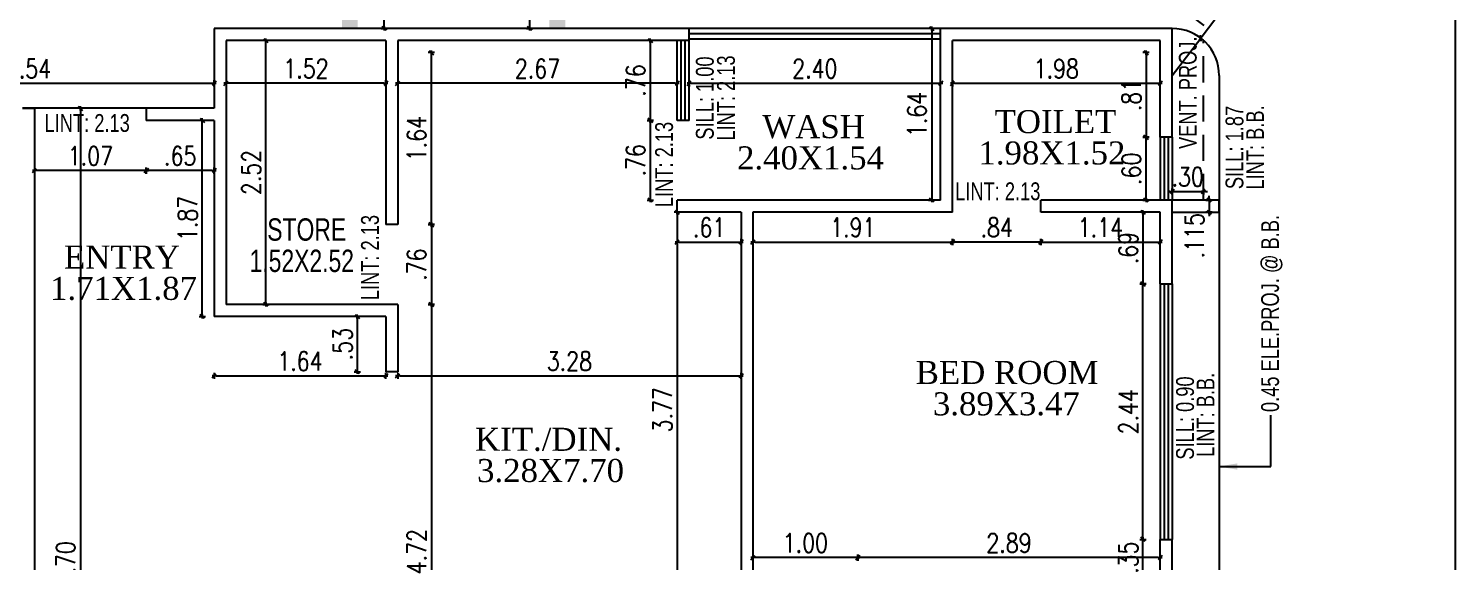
# Model space of a CAD drawing. Header units: inches. Extents: x 14235 to 14499, y 0 to 2549.
# Drawn here: x 14485.24 to 14498.87, y 2360.29 to 2365.37 of the extents above; entities that cross this region are included whole.
import ezdxf
from ezdxf.enums import TextEntityAlignment as Align

# ---------------------------------------------------------------- set-up
doc = ezdxf.new("R2010")
doc.units = ezdxf.units.IN
doc.header["$LTSCALE"] = 0.25
doc.header["$MEASUREMENT"] = 0
doc.header["$PDMODE"] = 35
doc.linetypes.add('DASHEDX2', pattern=[1.5, 1, -0.5])
for name, color, linetype in [('edges', 1, 'Continuous'), ('proj-internal', 1, 'DASHEDX2'), ('steel', 251, 'Continuous'), ('text-large', 7, 'Continuous'), ('wall', 7, 'Continuous'), ('wall hatch', 7, 'Continuous'), ('windows', 106, 'Continuous'), ('WORK TEX', 6, 'Continuous'), ('WORKING DIM', 7, 'Continuous')]:
    doc.layers.add(name, color=color, linetype=linetype)
doc.styles.add('ARIAL', font='TIMES_0.TTF')
doc.styles.add('ARL', font='swisscl_0.ttf')
doc.styles.add('romans', font='romans.shx', dxfattribs={"width": 0.8})
doc.dimstyles.new('121', dxfattribs={"dimscale": 0.1, "dimtxt": 1.8, "dimasz": 0.2, "dimexe": 0.03125, "dimexo": 0.25, "dimgap": 0.5, "dimtad": 1, "dimzin": 4, "dimdsep": 46, "dimtxsty": 'romans', "dimblk1": 'MINITICK', "dimblk2": 'MINITICK', "dimsah": 1, "dimcen": 1, "dimse1": 1, "dimse2": 1, "dimclrd": 252, "dimclre": 256, "dimclrt": 7, "dimadec": 3, "dimazin": 0, "dimtfac": 0.8, "dimtix": 1, "dimtmove": 2, "dimatfit": 3, "dimfxl": 0, "dimtolj": 1, "dimtzin": 3, "dimarcsym": 0})
doc.dimstyles.new('DFSGSG', dxfattribs={"dimtxt": 0.17, "dimasz": 0.18, "dimexe": 0.18, "dimexo": 0.0625, "dimgap": 0.09, "dimtad": 1, "dimzin": 0, "dimdsep": 46, "dimtxsty": 'ARIAL', "dimcen": 0.09, "dimse1": 1, "dimse2": 1, "dimaunit": 1, "dimadec": 0, "dimazin": 0, "dimtfac": 1, "dimtix": 1, "dimtofl": 0, "dimtmove": 0, "dimatfit": 3, "dimfxl": 0, "dimtolj": 1, "dimtzin": 0, "dimarcsym": 0})

# ---------------------------------------------------------------- blocks, each defined once
blk = doc.blocks.new('MINITICK')
at = {"color": 7}
for p, q in [((1, 1), (-1, -1)), ((-1, 0), (1, 0)), ((0, -1.5), (0, 1.5))]:
    blk.add_line(p, q, dxfattribs=at)
blk = doc.blocks.new('*D1609')
at = {"layer": 'Defpoints', "color": 0, "transparency": 16777216}
for p in [(14488.386, 2365.889), (14488.639, 2365.889), (14488.386, 2365.375)]:
    blk.add_point(p, dxfattribs=at)
at = {"layer": 'WORKING DIM', "color": 252, "lineweight": -2, "transparency": 16777216}
blk.add_line((14488.639, 2365.395), (14488.639, 2365.869), dxfattribs=at)
at = {"layer": 'WORKING DIM', "color": 252, "lineweight": -2, "transparency": 16777216, "xscale": 0.02, "yscale": 0.02, "zscale": 0.02}
for p, rotation in [((14488.639, 2365.889), 90), ((14488.639, 2365.375), 270)]:
    blk.add_blockref('MINITICK', p, dxfattribs=dict(at, rotation=rotation))
at = {"layer": 'WORKING DIM', "color": 7, "transparency": 16777216, "insert": (14488.499, 2365.632), "char_height": 0.18, "attachment_point": 5, "rotation": 90, "style": 'romans'}
blk.add_mtext('\\A1;.51', dxfattribs=at)
blk = doc.blocks.new('*D1611')
at = {"layer": 'Defpoints', "color": 0, "transparency": 16777216}
for p in [(14489.833, 2367.318), (14489.833, 2365.375), (14490.026, 2365.375)]:
    blk.add_point(p, dxfattribs=at)
at = {"layer": 'WORKING DIM', "color": 252, "lineweight": -2, "transparency": 16777216}
blk.add_line((14490.026, 2367.298), (14490.026, 2365.395), dxfattribs=at)
at = {"layer": 'WORKING DIM', "color": 252, "lineweight": -2, "transparency": 16777216, "xscale": 0.02, "yscale": 0.02, "zscale": 0.02}
for p, rotation in [((14490.026, 2367.318), 90), ((14490.026, 2365.375), 270)]:
    blk.add_blockref('MINITICK', p, dxfattribs=dict(at, rotation=rotation))
at = {"layer": 'WORKING DIM', "color": 7, "transparency": 16777216, "insert": (14489.886, 2366.346), "char_height": 0.18, "attachment_point": 5, "rotation": 90, "style": 'romans'}
blk.add_mtext('\\A1;1.94', dxfattribs=at)
blk = doc.blocks.new('*D1961')
at = {"layer": 'Defpoints', "color": 0, "transparency": 16777216}
for p in [(14483.47, 2364.994), (14487.014, 2364.994), (14487.014, 2364.852)]:
    blk.add_point(p, dxfattribs=at)
at = {"layer": 'WORKING DIM', "color": 252, "lineweight": -2, "transparency": 16777216}
blk.add_line((14483.49, 2364.852), (14486.994, 2364.852), dxfattribs=at)
at = {"layer": 'WORKING DIM', "color": 252, "lineweight": -2, "transparency": 16777216, "xscale": 0.02, "yscale": 0.02, "zscale": 0.02, "rotation": 180}
blk.add_blockref('MINITICK', (14483.47, 2364.852), dxfattribs=at)
at = {"layer": 'WORKING DIM', "color": 252, "lineweight": -2, "transparency": 16777216, "xscale": 0.02, "yscale": 0.02, "zscale": 0.02}
blk.add_blockref('MINITICK', (14487.014, 2364.852), dxfattribs=at)
at = {"layer": 'WORKING DIM', "color": 7, "transparency": 16777216, "insert": (14485.242, 2364.992), "char_height": 0.18, "attachment_point": 5, "style": 'romans'}
blk.add_mtext('\\A1;3.54', dxfattribs=at)
blk = doc.blocks.new('*D1613')
at = {"layer": 'Defpoints', "color": 0, "transparency": 16777216}
for p in [(14486.366, 2364.498), (14487.014, 2364.498), (14486.366, 2364.019)]:
    blk.add_point(p, dxfattribs=at)
at = {"layer": 'WORKING DIM', "color": 252, "lineweight": -2, "transparency": 16777216}
blk.add_line((14486.994, 2364.019), (14486.386, 2364.019), dxfattribs=at)
at = {"layer": 'WORKING DIM', "color": 252, "lineweight": -2, "transparency": 16777216, "xscale": 0.02, "yscale": 0.02, "zscale": 0.02, "rotation": 180}
blk.add_blockref('MINITICK', (14486.366, 2364.019), dxfattribs=at)
at = {"layer": 'WORKING DIM', "color": 252, "lineweight": -2, "transparency": 16777216, "xscale": 0.02, "yscale": 0.02, "zscale": 0.02}
blk.add_blockref('MINITICK', (14487.014, 2364.019), dxfattribs=at)
at = {"layer": 'WORKING DIM', "color": 7, "transparency": 16777216, "insert": (14486.69, 2364.159), "char_height": 0.18, "attachment_point": 5, "style": 'romans'}
blk.add_mtext('\\A1;.65', dxfattribs=at)
blk = doc.blocks.new('*D1614')
at = {"layer": 'Defpoints', "color": 0, "transparency": 16777216}
for p in [(14485.299, 2364.555), (14486.366, 2364.555), (14485.299, 2364.019)]:
    blk.add_point(p, dxfattribs=at)
at = {"layer": 'WORKING DIM', "color": 252, "lineweight": -2, "transparency": 16777216}
blk.add_line((14486.346, 2364.019), (14485.319, 2364.019), dxfattribs=at)
at = {"layer": 'WORKING DIM', "color": 252, "lineweight": -2, "transparency": 16777216, "xscale": 0.02, "yscale": 0.02, "zscale": 0.02, "rotation": 180}
blk.add_blockref('MINITICK', (14485.299, 2364.019), dxfattribs=at)
at = {"layer": 'WORKING DIM', "color": 252, "lineweight": -2, "transparency": 16777216, "xscale": 0.02, "yscale": 0.02, "zscale": 0.02}
blk.add_blockref('MINITICK', (14486.366, 2364.019), dxfattribs=at)
at = {"layer": 'WORKING DIM', "color": 7, "transparency": 16777216, "insert": (14485.833, 2364.159), "char_height": 0.18, "attachment_point": 5, "style": 'romans'}
blk.add_mtext('\\A1;1.07', dxfattribs=at)
blk = doc.blocks.new('*D1615')
at = {"layer": 'Defpoints', "color": 0, "transparency": 16777216}
for p in [(14486.901, 2364.498), (14487.014, 2364.498), (14487.014, 2362.626)]:
    blk.add_point(p, dxfattribs=at)
at = {"layer": 'WORKING DIM', "color": 252, "lineweight": -2, "transparency": 16777216}
blk.add_line((14486.901, 2362.646), (14486.901, 2364.478), dxfattribs=at)
at = {"layer": 'WORKING DIM', "color": 252, "lineweight": -2, "transparency": 16777216, "xscale": 0.02, "yscale": 0.02, "zscale": 0.02}
for p, rotation in [((14486.901, 2364.498), 90), ((14486.901, 2362.626), 270)]:
    blk.add_blockref('MINITICK', p, dxfattribs=dict(at, rotation=rotation))
at = {"layer": 'WORKING DIM', "color": 7, "transparency": 16777216, "insert": (14486.761, 2363.562), "char_height": 0.18, "attachment_point": 5, "rotation": 90, "style": 'romans'}
blk.add_mtext('\\A1;1.87', dxfattribs=at)
blk = doc.blocks.new('*D1616')
at = {"layer": 'Defpoints', "color": 0, "transparency": 16777216}
for p in [(14487.014, 2362.626), (14488.653, 2362.626), (14488.653, 2362.059)]:
    blk.add_point(p, dxfattribs=at)
at = {"layer": 'WORKING DIM', "color": 252, "lineweight": -2, "transparency": 16777216}
blk.add_line((14487.034, 2362.059), (14488.633, 2362.059), dxfattribs=at)
at = {"layer": 'WORKING DIM', "color": 252, "lineweight": -2, "transparency": 16777216, "xscale": 0.02, "yscale": 0.02, "zscale": 0.02, "rotation": 180}
blk.add_blockref('MINITICK', (14487.014, 2362.059), dxfattribs=at)
at = {"layer": 'WORKING DIM', "color": 252, "lineweight": -2, "transparency": 16777216, "xscale": 0.02, "yscale": 0.02, "zscale": 0.02}
blk.add_blockref('MINITICK', (14488.653, 2362.059), dxfattribs=at)
at = {"layer": 'WORKING DIM', "color": 7, "transparency": 16777216, "insert": (14487.833, 2362.199), "char_height": 0.18, "attachment_point": 5, "style": 'romans'}
blk.add_mtext('\\A1;1.64', dxfattribs=at)
blk = doc.blocks.new('*D1617')
at = {"layer": 'Defpoints', "color": 0, "transparency": 16777216}
for p in [(14488.653, 2362.626), (14488.381, 2362.097), (14488.653, 2362.097)]:
    blk.add_point(p, dxfattribs=at)
at = {"layer": 'WORKING DIM', "color": 252, "lineweight": -2, "transparency": 16777216}
blk.add_line((14488.381, 2362.606), (14488.381, 2362.117), dxfattribs=at)
at = {"layer": 'WORKING DIM', "color": 252, "lineweight": -2, "transparency": 16777216, "xscale": 0.02, "yscale": 0.02, "zscale": 0.02}
for p, rotation in [((14488.381, 2362.626), 90), ((14488.381, 2362.097), 270)]:
    blk.add_blockref('MINITICK', p, dxfattribs=dict(at, rotation=rotation))
at = {"layer": 'WORKING DIM', "color": 7, "transparency": 16777216, "insert": (14488.241, 2362.362), "char_height": 0.18, "attachment_point": 5, "rotation": 90, "style": 'romans'}
blk.add_mtext('\\A1;.53', dxfattribs=at)
blk = doc.blocks.new('*D1618')
at = {"layer": 'Defpoints', "color": 0, "transparency": 16777216}
for p in [(14491.435, 2365.26), (14491.178, 2364.498), (14491.549, 2364.498)]:
    blk.add_point(p, dxfattribs=at)
at = {"layer": 'WORKING DIM', "color": 252, "lineweight": -2, "transparency": 16777216}
blk.add_line((14491.178, 2365.24), (14491.178, 2364.518), dxfattribs=at)
at = {"layer": 'WORKING DIM', "color": 252, "lineweight": -2, "transparency": 16777216, "xscale": 0.02, "yscale": 0.02, "zscale": 0.02}
for p, rotation in [((14491.178, 2365.26), 90), ((14491.178, 2364.498), 270)]:
    blk.add_blockref('MINITICK', p, dxfattribs=dict(at, rotation=rotation))
at = {"layer": 'WORKING DIM', "color": 7, "transparency": 16777216, "insert": (14491.038, 2364.879), "char_height": 0.18, "attachment_point": 5, "rotation": 90, "style": 'romans'}
blk.add_mtext('\\A1;.76', dxfattribs=at)
blk = doc.blocks.new('*D1619')
at = {"layer": 'Defpoints', "color": 0, "transparency": 16777216}
for p in [(14491.435, 2363.622), (14492.045, 2363.622), (14492.045, 2363.336)]:
    blk.add_point(p, dxfattribs=at)
at = {"layer": 'WORKING DIM', "color": 252, "lineweight": -2, "transparency": 16777216}
blk.add_line((14491.455, 2363.336), (14492.025, 2363.336), dxfattribs=at)
at = {"layer": 'WORKING DIM', "color": 252, "lineweight": -2, "transparency": 16777216, "xscale": 0.02, "yscale": 0.02, "zscale": 0.02, "rotation": 180}
blk.add_blockref('MINITICK', (14491.435, 2363.336), dxfattribs=at)
at = {"layer": 'WORKING DIM', "color": 252, "lineweight": -2, "transparency": 16777216, "xscale": 0.02, "yscale": 0.02, "zscale": 0.02}
blk.add_blockref('MINITICK', (14492.045, 2363.336), dxfattribs=at)
at = {"layer": 'WORKING DIM', "color": 7, "transparency": 16777216, "insert": (14491.74, 2363.476), "char_height": 0.18, "attachment_point": 5, "style": 'romans'}
blk.add_mtext('\\A1;.61', dxfattribs=at)
blk = doc.blocks.new('*D1620')
at = {"layer": 'Defpoints', "color": 0, "transparency": 16777216}
for p in [(14491.435, 2364.498), (14491.178, 2363.736), (14491.435, 2363.736)]:
    blk.add_point(p, dxfattribs=at)
at = {"layer": 'WORKING DIM', "color": 252, "lineweight": -2, "transparency": 16777216}
blk.add_line((14491.178, 2364.478), (14491.178, 2363.756), dxfattribs=at)
at = {"layer": 'WORKING DIM', "color": 252, "lineweight": -2, "transparency": 16777216, "xscale": 0.02, "yscale": 0.02, "zscale": 0.02}
for p, rotation in [((14491.178, 2364.498), 90), ((14491.178, 2363.736), 270)]:
    blk.add_blockref('MINITICK', p, dxfattribs=dict(at, rotation=rotation))
at = {"layer": 'WORKING DIM', "color": 7, "transparency": 16777216, "insert": (14491.038, 2364.117), "char_height": 0.18, "attachment_point": 5, "rotation": 90, "style": 'romans'}
blk.add_mtext('\\A1;.76', dxfattribs=at)
blk = doc.blocks.new('*D1621')
at = {"layer": 'Defpoints', "color": 0, "transparency": 16777216}
for p in [(14488.767, 2365.079), (14491.435, 2365.079), (14488.767, 2364.852)]:
    blk.add_point(p, dxfattribs=at)
at = {"layer": 'WORKING DIM', "color": 252, "lineweight": -2, "transparency": 16777216}
blk.add_line((14491.415, 2364.852), (14488.787, 2364.852), dxfattribs=at)
at = {"layer": 'WORKING DIM', "color": 252, "lineweight": -2, "transparency": 16777216, "xscale": 0.02, "yscale": 0.02, "zscale": 0.02, "rotation": 180}
blk.add_blockref('MINITICK', (14488.767, 2364.852), dxfattribs=at)
at = {"layer": 'WORKING DIM', "color": 252, "lineweight": -2, "transparency": 16777216, "xscale": 0.02, "yscale": 0.02, "zscale": 0.02}
blk.add_blockref('MINITICK', (14491.435, 2364.852), dxfattribs=at)
at = {"layer": 'WORKING DIM', "color": 7, "transparency": 16777216, "insert": (14490.101, 2364.992), "char_height": 0.18, "attachment_point": 5, "style": 'romans'}
blk.add_mtext('\\A1;2.67', dxfattribs=at)
blk = doc.blocks.new('*D1622')
at = {"layer": 'Defpoints', "color": 0, "transparency": 16777216}
for p in [(14488.844, 2365.145), (14489.088, 2365.145), (14488.767, 2363.503)]:
    blk.add_point(p, dxfattribs=at)
at = {"layer": 'WORKING DIM', "color": 252, "lineweight": -2, "transparency": 16777216}
blk.add_line((14489.088, 2363.523), (14489.088, 2365.125), dxfattribs=at)
at = {"layer": 'WORKING DIM', "color": 252, "lineweight": -2, "transparency": 16777216, "xscale": 0.02, "yscale": 0.02, "zscale": 0.02}
for p, rotation in [((14489.088, 2365.145), 90), ((14489.088, 2363.503), 270)]:
    blk.add_blockref('MINITICK', p, dxfattribs=dict(at, rotation=rotation))
at = {"layer": 'WORKING DIM', "color": 7, "transparency": 16777216, "insert": (14488.948, 2364.324), "char_height": 0.18, "attachment_point": 5, "rotation": 90, "style": 'romans'}
blk.add_mtext('\\A1;1.64', dxfattribs=at)
blk = doc.blocks.new('*D1623')
at = {"layer": 'Defpoints', "color": 0, "transparency": 16777216}
for p in [(14488.653, 2363.503), (14488.653, 2362.74), (14489.088, 2362.74)]:
    blk.add_point(p, dxfattribs=at)
at = {"layer": 'WORKING DIM', "color": 252, "lineweight": -2, "transparency": 16777216}
blk.add_line((14489.088, 2363.483), (14489.088, 2362.76), dxfattribs=at)
at = {"layer": 'WORKING DIM', "color": 252, "lineweight": -2, "transparency": 16777216, "xscale": 0.02, "yscale": 0.02, "zscale": 0.02}
for p, rotation in [((14489.088, 2363.503), 90), ((14489.088, 2362.74), 270)]:
    blk.add_blockref('MINITICK', p, dxfattribs=dict(at, rotation=rotation))
at = {"layer": 'WORKING DIM', "color": 7, "transparency": 16777216, "insert": (14488.948, 2363.121), "char_height": 0.18, "attachment_point": 5, "rotation": 90, "style": 'romans'}
blk.add_mtext('\\A1;.76', dxfattribs=at)
blk = doc.blocks.new('*D1624')
at = {"layer": 'Defpoints', "color": 0, "transparency": 16777216}
for p in [(14492.045, 2363.622), (14491.435, 2359.849), (14492.045, 2359.849)]:
    blk.add_point(p, dxfattribs=at)
at = {"layer": 'WORKING DIM', "color": 252, "lineweight": -2, "transparency": 16777216}
blk.add_line((14491.435, 2363.602), (14491.435, 2359.869), dxfattribs=at)
at = {"layer": 'WORKING DIM', "color": 252, "lineweight": -2, "transparency": 16777216, "xscale": 0.02, "yscale": 0.02, "zscale": 0.02}
for p, rotation in [((14491.435, 2363.622), 90), ((14491.435, 2359.849), 270)]:
    blk.add_blockref('MINITICK', p, dxfattribs=dict(at, rotation=rotation))
at = {"layer": 'WORKING DIM', "color": 7, "transparency": 16777216, "insert": (14491.295, 2361.735), "char_height": 0.18, "attachment_point": 5, "rotation": 90, "style": 'romans'}
blk.add_mtext('\\A1;3.77', dxfattribs=at)
blk = doc.blocks.new('*D1625')
at = {"layer": 'Defpoints', "color": 0, "transparency": 16777216}
for p in [(14487.128, 2365.068), (14488.653, 2365.068), (14487.128, 2364.852)]:
    blk.add_point(p, dxfattribs=at)
at = {"layer": 'WORKING DIM', "color": 252, "lineweight": -2, "transparency": 16777216}
blk.add_line((14488.633, 2364.852), (14487.148, 2364.852), dxfattribs=at)
at = {"layer": 'WORKING DIM', "color": 252, "lineweight": -2, "transparency": 16777216, "xscale": 0.02, "yscale": 0.02, "zscale": 0.02, "rotation": 180}
blk.add_blockref('MINITICK', (14487.128, 2364.852), dxfattribs=at)
at = {"layer": 'WORKING DIM', "color": 252, "lineweight": -2, "transparency": 16777216, "xscale": 0.02, "yscale": 0.02, "zscale": 0.02}
blk.add_blockref('MINITICK', (14488.653, 2364.852), dxfattribs=at)
at = {"layer": 'WORKING DIM', "color": 7, "transparency": 16777216, "insert": (14487.891, 2364.992), "char_height": 0.18, "attachment_point": 5, "style": 'romans'}
blk.add_mtext('\\A1;1.52', dxfattribs=at)
blk = doc.blocks.new('*D1626')
at = {"layer": 'Defpoints', "color": 0, "transparency": 16777216}
for p in [(14487.508, 2365.26), (14487.891, 2365.26), (14487.636, 2362.74)]:
    blk.add_point(p, dxfattribs=at)
at = {"layer": 'WORKING DIM', "color": 252, "lineweight": -2, "transparency": 16777216}
blk.add_line((14487.508, 2362.76), (14487.508, 2365.24), dxfattribs=at)
at = {"layer": 'WORKING DIM', "color": 252, "lineweight": -2, "transparency": 16777216, "xscale": 0.02, "yscale": 0.02, "zscale": 0.02}
for p, rotation in [((14487.508, 2365.26), 90), ((14487.508, 2362.74), 270)]:
    blk.add_blockref('MINITICK', p, dxfattribs=dict(at, rotation=rotation))
at = {"layer": 'WORKING DIM', "color": 7, "transparency": 16777216, "insert": (14487.368, 2364), "char_height": 0.18, "attachment_point": 5, "rotation": 90, "style": 'romans'}
blk.add_mtext('\\A1;2.52', dxfattribs=at)
blk = doc.blocks.new('*D1627')
at = {"layer": 'Defpoints', "color": 0, "transparency": 16777216}
for p in [(14488.767, 2362.74), (14488.71, 2358.02), (14489.088, 2358.02)]:
    blk.add_point(p, dxfattribs=at)
at = {"layer": 'WORKING DIM', "color": 252, "lineweight": -2, "transparency": 16777216}
blk.add_line((14489.088, 2362.72), (14489.088, 2358.04), dxfattribs=at)
at = {"layer": 'WORKING DIM', "color": 252, "lineweight": -2, "transparency": 16777216, "xscale": 0.02, "yscale": 0.02, "zscale": 0.02}
for p, rotation in [((14489.088, 2362.74), 90), ((14489.088, 2358.02), 270)]:
    blk.add_blockref('MINITICK', p, dxfattribs=dict(at, rotation=rotation))
at = {"layer": 'WORKING DIM', "color": 7, "transparency": 16777216, "insert": (14488.948, 2360.38), "char_height": 0.18, "attachment_point": 5, "rotation": 90, "style": 'romans'}
blk.add_mtext('\\A1;4.72', dxfattribs=at)
blk = doc.blocks.new('*D1962')
at = {"layer": 'Defpoints', "color": 0, "transparency": 16777216}
for p in [(14491.549, 2365.185), (14493.95, 2365.185), (14493.95, 2364.852)]:
    blk.add_point(p, dxfattribs=at)
at = {"layer": 'WORKING DIM', "color": 252, "lineweight": -2, "transparency": 16777216}
blk.add_line((14491.569, 2364.852), (14493.93, 2364.852), dxfattribs=at)
at = {"layer": 'WORKING DIM', "color": 252, "lineweight": -2, "transparency": 16777216, "xscale": 0.02, "yscale": 0.02, "zscale": 0.02, "rotation": 180}
blk.add_blockref('MINITICK', (14491.549, 2364.852), dxfattribs=at)
at = {"layer": 'WORKING DIM', "color": 252, "lineweight": -2, "transparency": 16777216, "xscale": 0.02, "yscale": 0.02, "zscale": 0.02}
blk.add_blockref('MINITICK', (14493.95, 2364.852), dxfattribs=at)
at = {"layer": 'WORKING DIM', "color": 7, "transparency": 16777216, "insert": (14492.75, 2364.992), "char_height": 0.18, "attachment_point": 5, "style": 'romans'}
blk.add_mtext('\\A1;2.40', dxfattribs=at)
blk = doc.blocks.new('*D1963')
at = {"layer": 'Defpoints', "color": 0, "transparency": 16777216}
for p in [(14493.656, 2365.375), (14493.656, 2363.736), (14493.865, 2363.736)]:
    blk.add_point(p, dxfattribs=at)
at = {"layer": 'WORKING DIM', "color": 252, "lineweight": -2, "transparency": 16777216}
blk.add_line((14493.865, 2365.355), (14493.865, 2363.756), dxfattribs=at)
at = {"layer": 'WORKING DIM', "color": 252, "lineweight": -2, "transparency": 16777216, "xscale": 0.02, "yscale": 0.02, "zscale": 0.02}
for p, rotation in [((14493.865, 2365.375), 90), ((14493.865, 2363.736), 270)]:
    blk.add_blockref('MINITICK', p, dxfattribs=dict(at, rotation=rotation))
at = {"layer": 'WORKING DIM', "color": 7, "transparency": 16777216, "insert": (14493.725, 2364.555), "char_height": 0.18, "attachment_point": 5, "rotation": 90, "style": 'romans'}
blk.add_mtext('\\A1;1.64', dxfattribs=at)
blk = doc.blocks.new('*D1966')
at = {"layer": 'Defpoints', "color": 0, "transparency": 16777216}
for p in [(14492.159, 2360.323), (14492.159, 2360.149), (14493.16, 2360.149)]:
    blk.add_point(p, dxfattribs=at)
at = {"layer": 'WORKING DIM', "color": 252, "lineweight": -2, "transparency": 16777216}
blk.add_line((14493.14, 2360.323), (14492.179, 2360.323), dxfattribs=at)
at = {"layer": 'WORKING DIM', "color": 252, "lineweight": -2, "transparency": 16777216, "xscale": 0.02, "yscale": 0.02, "zscale": 0.02, "rotation": 180}
blk.add_blockref('MINITICK', (14492.159, 2360.323), dxfattribs=at)
at = {"layer": 'WORKING DIM', "color": 252, "lineweight": -2, "transparency": 16777216, "xscale": 0.02, "yscale": 0.02, "zscale": 0.02}
blk.add_blockref('MINITICK', (14493.16, 2360.323), dxfattribs=at)
at = {"layer": 'WORKING DIM', "color": 7, "transparency": 16777216, "insert": (14492.659, 2360.463), "char_height": 0.18, "attachment_point": 5, "style": 'romans'}
blk.add_mtext('\\A1;1.00', dxfattribs=at)
blk = doc.blocks.new('*D1967')
at = {"layer": 'Defpoints', "color": 0, "transparency": 16777216}
for p in [(14493.16, 2360.323), (14493.16, 2360.149), (14496.046, 2360.21)]:
    blk.add_point(p, dxfattribs=at)
at = {"layer": 'WORKING DIM', "color": 252, "lineweight": -2, "transparency": 16777216}
blk.add_line((14496.026, 2360.323), (14493.18, 2360.323), dxfattribs=at)
at = {"layer": 'WORKING DIM', "color": 252, "lineweight": -2, "transparency": 16777216, "xscale": 0.02, "yscale": 0.02, "zscale": 0.02, "rotation": 180}
blk.add_blockref('MINITICK', (14493.16, 2360.323), dxfattribs=at)
at = {"layer": 'WORKING DIM', "color": 252, "lineweight": -2, "transparency": 16777216, "xscale": 0.02, "yscale": 0.02, "zscale": 0.02}
blk.add_blockref('MINITICK', (14496.046, 2360.323), dxfattribs=at)
at = {"layer": 'WORKING DIM', "color": 7, "transparency": 16777216, "insert": (14494.603, 2360.463), "char_height": 0.18, "attachment_point": 5, "style": 'romans'}
blk.add_mtext('\\A1;2.89', dxfattribs=at)
blk = doc.blocks.new('*D1968')
at = {"layer": 'Defpoints', "color": 0, "transparency": 16777216}
for p in [(14495.882, 2360.497), (14496.046, 2360.497), (14496.046, 2360.149)]:
    blk.add_point(p, dxfattribs=at)
at = {"layer": 'WORKING DIM', "color": 252, "lineweight": -2, "transparency": 16777216}
for p, q in [((14495.882, 2360.517), (14495.882, 2360.537)), ((14495.882, 2360.149), (14495.882, 2360.497)), ((14495.882, 2360.129), (14495.882, 2360.109))]:
    blk.add_line(p, q, dxfattribs=at)
at = {"layer": 'WORKING DIM', "color": 252, "lineweight": -2, "transparency": 16777216, "xscale": 0.02, "yscale": 0.02, "zscale": 0.02}
for p, rotation in [((14495.882, 2360.497), 270), ((14495.882, 2360.149), 90)]:
    blk.add_blockref('MINITICK', p, dxfattribs=dict(at, rotation=rotation))
at = {"layer": 'WORKING DIM', "color": 7, "transparency": 16777216, "insert": (14495.742, 2360.323), "char_height": 0.18, "attachment_point": 5, "rotation": 90, "style": 'romans'}
blk.add_mtext('\\A1;.35', dxfattribs=at)
blk = doc.blocks.new('*D1969')
at = {"layer": 'Defpoints', "color": 0, "transparency": 16777216}
for p in [(14495.882, 2362.936), (14496.046, 2362.936), (14496.046, 2360.497)]:
    blk.add_point(p, dxfattribs=at)
at = {"layer": 'WORKING DIM', "color": 252, "lineweight": -2, "transparency": 16777216}
blk.add_line((14495.882, 2360.517), (14495.882, 2362.916), dxfattribs=at)
at = {"layer": 'WORKING DIM', "color": 252, "lineweight": -2, "transparency": 16777216, "xscale": 0.02, "yscale": 0.02, "zscale": 0.02}
for p, rotation in [((14495.882, 2362.936), 90), ((14495.882, 2360.497), 270)]:
    blk.add_blockref('MINITICK', p, dxfattribs=dict(at, rotation=rotation))
at = {"layer": 'WORKING DIM', "color": 7, "transparency": 16777216, "insert": (14495.742, 2361.716), "char_height": 0.18, "attachment_point": 5, "rotation": 90, "style": 'romans'}
blk.add_mtext('\\A1;2.44', dxfattribs=at)
blk = doc.blocks.new('*D1970')
at = {"layer": 'Defpoints', "color": 0, "transparency": 16777216}
for p in [(14496.046, 2363.622), (14495.882, 2362.936), (14496.046, 2362.936)]:
    blk.add_point(p, dxfattribs=at)
at = {"layer": 'WORKING DIM', "color": 252, "lineweight": -2, "transparency": 16777216}
blk.add_line((14495.882, 2363.602), (14495.882, 2362.956), dxfattribs=at)
at = {"layer": 'WORKING DIM', "color": 252, "lineweight": -2, "transparency": 16777216, "xscale": 0.02, "yscale": 0.02, "zscale": 0.02}
for p, rotation in [((14495.882, 2363.622), 90), ((14495.882, 2362.936), 270)]:
    blk.add_blockref('MINITICK', p, dxfattribs=dict(at, rotation=rotation))
at = {"layer": 'WORKING DIM', "color": 7, "transparency": 16777216, "insert": (14495.742, 2363.279), "char_height": 0.18, "attachment_point": 5, "rotation": 90, "style": 'romans'}
blk.add_mtext('\\A1;.69', dxfattribs=at)
blk = doc.blocks.new('*D1971')
at = {"layer": 'Defpoints', "color": 0, "transparency": 16777216}
for p in [(14496.046, 2365.145), (14495.912, 2364.336), (14496.046, 2364.336)]:
    blk.add_point(p, dxfattribs=at)
at = {"layer": 'WORKING DIM', "color": 252, "lineweight": -2, "transparency": 16777216}
blk.add_line((14495.912, 2365.125), (14495.912, 2364.356), dxfattribs=at)
at = {"layer": 'WORKING DIM', "color": 252, "lineweight": -2, "transparency": 16777216, "xscale": 0.02, "yscale": 0.02, "zscale": 0.02}
for p, rotation in [((14495.912, 2365.145), 90), ((14495.912, 2364.336), 270)]:
    blk.add_blockref('MINITICK', p, dxfattribs=dict(at, rotation=rotation))
at = {"layer": 'WORKING DIM', "color": 7, "transparency": 16777216, "insert": (14495.772, 2364.74), "char_height": 0.18, "attachment_point": 5, "rotation": 90, "style": 'romans'}
blk.add_mtext('\\A1;.81', dxfattribs=at)
blk = doc.blocks.new('*D1972')
at = {"layer": 'Defpoints', "color": 0, "transparency": 16777216}
for p in [(14495.912, 2364.336), (14496.046, 2364.336), (14496.046, 2363.736)]:
    blk.add_point(p, dxfattribs=at)
at = {"layer": 'WORKING DIM', "color": 252, "lineweight": -2, "transparency": 16777216}
blk.add_line((14495.912, 2363.756), (14495.912, 2364.316), dxfattribs=at)
at = {"layer": 'WORKING DIM', "color": 252, "lineweight": -2, "transparency": 16777216, "xscale": 0.02, "yscale": 0.02, "zscale": 0.02}
for p, rotation in [((14495.912, 2364.336), 90), ((14495.912, 2363.736), 270)]:
    blk.add_blockref('MINITICK', p, dxfattribs=dict(at, rotation=rotation))
at = {"layer": 'WORKING DIM', "color": 7, "transparency": 16777216, "insert": (14495.772, 2364.036), "char_height": 0.18, "attachment_point": 5, "rotation": 90, "style": 'romans'}
blk.add_mtext('\\A1;.60', dxfattribs=at)
blk = doc.blocks.new('*D1973')
at = {"layer": 'Defpoints', "color": 0, "transparency": 16777216}
for p in [(14494.064, 2365.076), (14496.046, 2365.076), (14496.046, 2364.852)]:
    blk.add_point(p, dxfattribs=at)
at = {"layer": 'WORKING DIM', "color": 252, "lineweight": -2, "transparency": 16777216}
blk.add_line((14494.084, 2364.852), (14496.026, 2364.852), dxfattribs=at)
at = {"layer": 'WORKING DIM', "color": 252, "lineweight": -2, "transparency": 16777216, "xscale": 0.02, "yscale": 0.02, "zscale": 0.02, "rotation": 180}
blk.add_blockref('MINITICK', (14494.064, 2364.852), dxfattribs=at)
at = {"layer": 'WORKING DIM', "color": 252, "lineweight": -2, "transparency": 16777216, "xscale": 0.02, "yscale": 0.02, "zscale": 0.02}
blk.add_blockref('MINITICK', (14496.046, 2364.852), dxfattribs=at)
at = {"layer": 'WORKING DIM', "color": 7, "transparency": 16777216, "insert": (14495.055, 2364.992), "char_height": 0.18, "attachment_point": 5, "style": 'romans'}
blk.add_mtext('\\A1;1.98', dxfattribs=at)
blk = doc.blocks.new('*D1974')
at = {"layer": 'Defpoints', "color": 0, "transparency": 16777216}
for p in [(14492.159, 2363.622), (14494.064, 2363.622), (14494.064, 2363.336)]:
    blk.add_point(p, dxfattribs=at)
at = {"layer": 'WORKING DIM', "color": 252, "lineweight": -2, "transparency": 16777216}
blk.add_line((14492.179, 2363.336), (14494.044, 2363.336), dxfattribs=at)
at = {"layer": 'WORKING DIM', "color": 252, "lineweight": -2, "transparency": 16777216, "xscale": 0.02, "yscale": 0.02, "zscale": 0.02, "rotation": 180}
blk.add_blockref('MINITICK', (14492.159, 2363.336), dxfattribs=at)
at = {"layer": 'WORKING DIM', "color": 252, "lineweight": -2, "transparency": 16777216, "xscale": 0.02, "yscale": 0.02, "zscale": 0.02}
blk.add_blockref('MINITICK', (14494.064, 2363.336), dxfattribs=at)
at = {"layer": 'WORKING DIM', "color": 7, "transparency": 16777216, "insert": (14493.112, 2363.476), "char_height": 0.18, "attachment_point": 5, "style": 'romans'}
blk.add_mtext('\\A1;1.91', dxfattribs=at)
blk = doc.blocks.new('*D1975')
at = {"layer": 'Defpoints', "color": 0, "transparency": 16777216}
for p in [(14494.064, 2363.622), (14494.907, 2363.622), (14494.064, 2363.336)]:
    blk.add_point(p, dxfattribs=at)
at = {"layer": 'WORKING DIM', "color": 252, "lineweight": -2, "transparency": 16777216}
blk.add_line((14494.887, 2363.336), (14494.084, 2363.336), dxfattribs=at)
at = {"layer": 'WORKING DIM', "color": 252, "lineweight": -2, "transparency": 16777216, "xscale": 0.02, "yscale": 0.02, "zscale": 0.02, "rotation": 180}
blk.add_blockref('MINITICK', (14494.064, 2363.336), dxfattribs=at)
at = {"layer": 'WORKING DIM', "color": 252, "lineweight": -2, "transparency": 16777216, "xscale": 0.02, "yscale": 0.02, "zscale": 0.02}
blk.add_blockref('MINITICK', (14494.907, 2363.336), dxfattribs=at)
at = {"layer": 'WORKING DIM', "color": 7, "transparency": 16777216, "insert": (14494.486, 2363.476), "char_height": 0.18, "attachment_point": 5, "style": 'romans'}
blk.add_mtext('\\A1;.84', dxfattribs=at)
blk = doc.blocks.new('*D1976')
at = {"layer": 'Defpoints', "color": 0, "transparency": 16777216}
for p in [(14494.907, 2363.622), (14496.046, 2363.622), (14496.046, 2363.336)]:
    blk.add_point(p, dxfattribs=at)
at = {"layer": 'WORKING DIM', "color": 252, "lineweight": -2, "transparency": 16777216}
blk.add_line((14494.927, 2363.336), (14496.026, 2363.336), dxfattribs=at)
at = {"layer": 'WORKING DIM', "color": 252, "lineweight": -2, "transparency": 16777216, "xscale": 0.02, "yscale": 0.02, "zscale": 0.02, "rotation": 180}
blk.add_blockref('MINITICK', (14494.907, 2363.336), dxfattribs=at)
at = {"layer": 'WORKING DIM', "color": 252, "lineweight": -2, "transparency": 16777216, "xscale": 0.02, "yscale": 0.02, "zscale": 0.02}
blk.add_blockref('MINITICK', (14496.046, 2363.336), dxfattribs=at)
at = {"layer": 'WORKING DIM', "color": 7, "transparency": 16777216, "insert": (14495.476, 2363.476), "char_height": 0.18, "attachment_point": 5, "style": 'romans'}
blk.add_mtext('\\A1;1.14', dxfattribs=at)
blk = doc.blocks.new('*D1977')
at = {"layer": 'Defpoints', "color": 0, "transparency": 16777216}
for p in [(14485.419, 2364.613), (14485.491, 2355.916), (14485.737, 2355.916)]:
    blk.add_point(p, dxfattribs=at)
at = {"layer": 'WORKING DIM', "color": 252, "lineweight": -2, "transparency": 16777216}
blk.add_line((14485.737, 2364.593), (14485.737, 2355.936), dxfattribs=at)
at = {"layer": 'WORKING DIM', "color": 252, "lineweight": -2, "transparency": 16777216, "xscale": 0.02, "yscale": 0.02, "zscale": 0.02}
for p, rotation in [((14485.737, 2364.613), 90), ((14485.737, 2355.916), 270)]:
    blk.add_blockref('MINITICK', p, dxfattribs=dict(at, rotation=rotation))
at = {"layer": 'WORKING DIM', "color": 7, "transparency": 16777216, "insert": (14485.597, 2360.264), "char_height": 0.18, "attachment_point": 5, "rotation": 90, "style": 'romans'}
blk.add_mtext('\\A1;8.70', dxfattribs=at)
blk = doc.blocks.new('*D1647')
at = {"layer": 'Defpoints', "color": 0, "transparency": 16777216}
for p in [(14496.434, 2365.282), (14496.16, 2364.925)]:
    blk.add_point(p, dxfattribs=at)
at = {"layer": 'WORKING DIM', "color": 252, "lineweight": -2, "transparency": 16777216}
for p, q in [((14496.785, 2365.742), (14496.446, 2365.298)), ((14496.16, 2364.925), (14496.434, 2365.282))]:
    blk.add_line(p, q, dxfattribs=at)
at = {"layer": 'WORKING DIM', "color": 252, "lineweight": -2, "transparency": 16777216, "xscale": 0.02, "yscale": 0.02, "zscale": 0.02, "rotation": 232.59312218095}
blk.add_blockref('MINITICK', (14496.434, 2365.282), dxfattribs=at)
at = {"layer": 'WORKING DIM', "color": 7, "transparency": 16777216, "insert": (14496.511, 2365.613), "char_height": 0.18, "attachment_point": 5, "rotation": 52.5931, "style": 'romans'}
blk.add_mtext('\\A1;R.45', dxfattribs=at)
blk = doc.blocks.new('*D1987')
at = {"layer": 'Defpoints', "color": 0, "transparency": 16777216}
for p in [(14488.767, 2362.419), (14492.045, 2362.419), (14492.045, 2362.059)]:
    blk.add_point(p, dxfattribs=at)
at = {"layer": 'WORKING DIM', "color": 252, "lineweight": -2, "transparency": 16777216}
blk.add_line((14488.787, 2362.059), (14492.025, 2362.059), dxfattribs=at)
at = {"layer": 'WORKING DIM', "color": 252, "lineweight": -2, "transparency": 16777216, "xscale": 0.02, "yscale": 0.02, "zscale": 0.02, "rotation": 180}
blk.add_blockref('MINITICK', (14488.767, 2362.059), dxfattribs=at)
at = {"layer": 'WORKING DIM', "color": 252, "lineweight": -2, "transparency": 16777216, "xscale": 0.02, "yscale": 0.02, "zscale": 0.02}
blk.add_blockref('MINITICK', (14492.045, 2362.059), dxfattribs=at)
at = {"layer": 'WORKING DIM', "color": 7, "transparency": 16777216, "insert": (14490.406, 2362.199), "char_height": 0.18, "attachment_point": 5, "style": 'romans'}
blk.add_mtext('\\A1;3.28', dxfattribs=at)
blk = doc.blocks.new('*D1993')
at = {"layer": 'Defpoints', "color": 0, "transparency": 16777216}
for p in [(14496.16, 2363.943), (14496.46, 2364.025), (14496.46, 2363.819)]:
    blk.add_point(p, dxfattribs=at)
at = {"layer": 'WORKING DIM', "color": 252, "lineweight": -2, "transparency": 16777216}
for p, q in [((14496.14, 2363.819), (14496.12, 2363.819)), ((14496.16, 2363.819), (14496.46, 2363.819)), ((14496.48, 2363.819), (14496.5, 2363.819))]:
    blk.add_line(p, q, dxfattribs=at)
at = {"layer": 'WORKING DIM', "color": 252, "lineweight": -2, "transparency": 16777216, "xscale": 0.02, "yscale": 0.02, "zscale": 0.02}
blk.add_blockref('MINITICK', (14496.16, 2363.819), dxfattribs=at)
at = {"layer": 'WORKING DIM', "color": 252, "lineweight": -2, "transparency": 16777216, "xscale": 0.02, "yscale": 0.02, "zscale": 0.02, "rotation": 180}
blk.add_blockref('MINITICK', (14496.46, 2363.819), dxfattribs=at)
at = {"layer": 'WORKING DIM', "color": 7, "transparency": 16777216, "insert": (14496.31, 2363.959), "char_height": 0.18, "attachment_point": 5, "style": 'romans'}
blk.add_mtext('\\A1;.30', dxfattribs=at)
blk = doc.blocks.new('*D1664')
at = {"layer": 'Defpoints', "color": 0, "transparency": 16777216}
for p in [(14496.538, 2363.736), (14496.514, 2363.622), (14496.538, 2363.622)]:
    blk.add_point(p, dxfattribs=at)
at = {"layer": 'WORKING DIM', "color": 252, "lineweight": -2, "transparency": 16777216}
for p, q in [((14496.514, 2363.756), (14496.514, 2363.776)), ((14496.514, 2363.736), (14496.514, 2363.622)), ((14496.514, 2363.602), (14496.514, 2363.582))]:
    blk.add_line(p, q, dxfattribs=at)
at = {"layer": 'WORKING DIM', "color": 252, "lineweight": -2, "transparency": 16777216, "xscale": 0.02, "yscale": 0.02, "zscale": 0.02}
for p, rotation in [((14496.514, 2363.736), 270), ((14496.514, 2363.622), 90)]:
    blk.add_blockref('MINITICK', p, dxfattribs=dict(at, rotation=rotation))
at = {"layer": 'WORKING DIM', "color": 7, "transparency": 16777216, "insert": (14496.374, 2363.397), "char_height": 0.18, "attachment_point": 5, "rotation": 90, "style": 'romans'}
blk.add_mtext('\\A1;.115', dxfattribs=at)

msp = doc.modelspace()

# ---------------------------------------------------------------- hatches: boundary and pattern name
at = {"layer": 'wall hatch'}
h = msp.add_hatch(color=8, dxfattribs=at)
h.dxf.hatch_style = 1
h.paths.add_polyline_path([(14488.386, 2369.376), (14488.234, 2369.376), (14488.234, 2368.862), (14488.386, 2368.862)], flags=17)
h.paths.add_polyline_path([(14488.386, 2367.947), (14488.234, 2367.947), (14488.234, 2366.804), (14488.386, 2366.804), (14488.386, 2367.318), (14490.215, 2367.318), (14490.215, 2365.375), (14490.368, 2365.375), (14490.368, 2369.376), (14490.215, 2369.376), (14490.215, 2367.433), (14488.386, 2367.433)])
h.paths.add_polyline_path([(14488.386, 2365.889), (14488.234, 2365.889), (14488.234, 2365.375), (14488.386, 2365.375)], flags=17)

# ---------------------------------------------------------------- linework, layer by layer
at = {"layer": 'edges', "ltscale": 0.4}
msp.add_line((14496.61, 2364.925), (14496.61, 2353.98), dxfattribs=at)
msp.add_lwpolyline([(14496.16, 2363.622), (14496.61, 2363.622), (14496.61, 2363.736), (14496.16, 2363.736)], dxfattribs=at)
msp.add_arc((14496.16, 2364.925), 0.45, 0, 90, dxfattribs=at)
at = {"layer": 'proj-internal'}
msp.add_line((14496.46, 2363.736), (14496.46, 2365.26), dxfattribs=at)
at = {"layer": 'steel'}
for p, q in [((14493.95, 2365.375), (14491.549, 2365.375)), ((14493.95, 2365.324), (14491.549, 2365.324)), ((14493.95, 2365.273), (14491.549, 2365.273))]:
    msp.add_line(p, q, dxfattribs=at)
at = {"layer": 'wall'}
for p, q in [((14487.014, 2365.375), (14487.014, 2364.613)), ((14491.549, 2365.375), (14487.014, 2365.375)), ((14487.128, 2365.26), (14487.128, 2362.74)), ((14488.653, 2365.26), (14487.128, 2365.26)), ((14488.653, 2365.26), (14488.653, 2363.503)), ((14488.767, 2365.26), (14488.767, 2363.503)), ((14491.549, 2365.26), (14488.767, 2365.26)), ((14491.549, 2365.26), (14491.549, 2365.375)), ((14493.95, 2363.736), (14493.95, 2365.375)), ((14496.16, 2365.375), (14493.95, 2365.375)), ((14494.064, 2363.622), (14494.064, 2365.26)), ((14496.046, 2365.26), (14494.064, 2365.26)), ((14496.046, 2364.336), (14496.046, 2365.26)), ((14496.16, 2364.336), (14496.16, 2365.375)), ((14485.299, 2364.613), (14485.185, 2364.613)), ((14485.185, 2364.613), (14485.299, 2364.613)), ((14485.299, 2364.613), (14485.299, 2353.98)), ((14486.366, 2364.613), (14485.299, 2364.613)), ((14487.014, 2364.613), (14486.366, 2364.613)), ((14486.366, 2364.613), (14486.366, 2364.498)), ((14487.014, 2364.498), (14486.366, 2364.498)), ((14487.014, 2364.498), (14487.014, 2362.626)), ((14491.549, 2364.498), (14491.435, 2364.498)), ((14496.16, 2364.336), (14496.046, 2364.336)), ((14493.95, 2363.736), (14491.435, 2363.736)), ((14491.435, 2363.622), (14491.435, 2363.736)), ((14496.16, 2363.736), (14494.907, 2363.736)), ((14494.907, 2363.622), (14494.907, 2363.736)), ((14496.16, 2362.936), (14496.16, 2363.736)), ((14488.767, 2363.503), (14488.653, 2363.503)), ((14492.045, 2363.622), (14491.435, 2363.622)), ((14492.045, 2363.622), (14492.045, 2359.849)), ((14494.064, 2363.622), (14492.159, 2363.622)), ((14492.159, 2363.622), (14492.159, 2359.849)), ((14496.046, 2363.622), (14494.907, 2363.622)), ((14496.046, 2362.936), (14496.046, 2363.622)), ((14496.046, 2362.936), (14496.16, 2362.936)), ((14488.767, 2362.74), (14487.128, 2362.74)), ((14488.767, 2362.74), (14488.767, 2362.097)), ((14488.653, 2362.626), (14487.014, 2362.626)), ((14488.653, 2362.626), (14488.653, 2362.097)), ((14488.767, 2362.097), (14488.653, 2362.097)), ((14496.046, 2360.149), (14496.046, 2360.497)), ((14496.046, 2360.497), (14496.16, 2360.497)), ((14496.16, 2360.034), (14496.16, 2360.497))]:
    msp.add_line(p, q, dxfattribs=at)
msp.add_lwpolyline([(14498.866, 2384.616), (14470.148, 2384.616), (14470.148, 2344.004), (14498.866, 2344.004)], close=True, dxfattribs=at)
at = {"layer": 'windows'}
for p, q in [((14491.435, 2364.498), (14491.435, 2365.26)), ((14491.473, 2364.498), (14491.473, 2365.26)), ((14491.511, 2364.498), (14491.511, 2365.26)), ((14491.549, 2364.498), (14491.549, 2365.26)), ((14496.046, 2364.336), (14496.046, 2363.736)), ((14496.084, 2364.336), (14496.084, 2363.736)), ((14496.122, 2364.336), (14496.122, 2363.736)), ((14496.16, 2364.336), (14496.16, 2363.736)), ((14496.046, 2362.936), (14496.046, 2360.497)), ((14496.084, 2362.936), (14496.084, 2360.497)), ((14496.122, 2362.936), (14496.122, 2360.497)), ((14496.16, 2362.936), (14496.16, 2360.497))]:
    msp.add_line(p, q, dxfattribs=at)

# ---------------------------------------------------------------- texts
at = {"layer": 'text-large'}
for s, height, style, p in [('TOILET', 0.22, 'ARIAL', (14495.047, 2364.486)), ('WASH', 0.22, 'ARIAL', (14492.738, 2364.438)), ('2.40X1.54', 0.22, 'ARIAL', (14492.708, 2364.14)), ('1.98X1.52', 0.22, 'ARIAL', (14495.013, 2364.187)), ('STORE', 0.2133, 'ARL', (14487.898, 2363.456)), ('ENTRY', 0.22, 'ARIAL', (14486.134, 2363.193)), ('1.52X2.52', 0.2133, 'ARL', (14487.851, 2363.157)), ('1.71X1.87', 0.22, 'ARIAL', (14486.149, 2362.894)), ('BED ROOM', 0.22, 'ARIAL', (14494.585, 2362.091)), ('3.89X3.47', 0.22, 'ARIAL', (14494.578, 2361.792)), ('KIT./DIN.', 0.22, 'ARIAL', (14490.207, 2361.453)), ('3.28X7.70', 0.22, 'ARIAL', (14490.226, 2361.155))]:
    msp.add_text(s, height=height, dxfattribs=dict(at, style=style)).set_placement(p, align=Align.MIDDLE_CENTER)
at = {"layer": 'WORK TEX', "color": 3, "style": 'ARL'}
msp.add_text('VENT. PROJ.', height=0.17, rotation=90, dxfattribs=at).set_placement((14496.31, 2364.762), align=Align.MIDDLE_CENTER)
at = {"layer": 'WORK TEX', "style": 'ARL'}
for s, p in [('SILL: 1.00', (14491.699, 2364.711)), ('LINT: 2.13', (14491.901, 2364.711)), ('SILL: 1.87', (14496.756, 2364.239)), ('LINT: B.B.', (14496.953, 2364.239)), ('LINT: 2.13', (14491.31, 2364.077)), ('LINT: 2.13', (14488.502, 2363.188)), ('0.45 ELE.PROJ. @ B.B.', (14497.096, 2362.654)), ('SILL: 0.90', (14496.284, 2361.656)), ('LINT: B.B.', (14496.48, 2361.686))]:
    msp.add_text(s, height=0.17, rotation=90, dxfattribs=at).set_placement(p, align=Align.MIDDLE_CENTER)
for p in [(14485.802, 2364.473), (14494.496, 2363.821)]:
    msp.add_text('LINT: 2.13', height=0.17, dxfattribs=at).set_placement(p, align=Align.MIDDLE_CENTER)

# ---------------------------------------------------------------- dimensions: what is measured, and where the dimension line sits
at = {"layer": 'WORKING DIM'}
for base, p1, p2, angle, picture, middle in [((14490.026, 2365.375), (14489.833, 2367.318), (14489.833, 2365.375), 90, '*D1611', (14489.886, 2366.346)), ((14488.639, 2365.889), (14488.386, 2365.375), (14488.386, 2365.889), 90, '*D1609', (14488.499, 2365.632)), ((14493.865, 2363.736), (14493.656, 2365.375), (14493.656, 2363.736), 90, '*D1963', (14493.725, 2364.555)), ((14487.508, 2365.26), (14487.636, 2362.74), (14487.891, 2365.26), 90, '*D1626', (14487.368, 2364)), ((14491.178, 2364.498), (14491.435, 2365.26), (14491.549, 2364.498), 90, '*D1618', (14491.038, 2364.879)), ((14489.088, 2365.145), (14488.767, 2363.503), (14488.844, 2365.145), 90, '*D1622', (14488.948, 2364.324)), ((14495.912, 2364.336), (14496.046, 2365.145), (14496.046, 2364.336), 90, '*D1971', (14495.772, 2364.74)), ((14487.1285, 2364.8524), (14488.6528, 2365.068), (14487.1285, 2365.068), 180, '*D1625', (14487.8907, 2364.9924)), ((14488.767, 2364.852), (14491.435, 2365.079), (14488.767, 2365.079), 180, '*D1621', (14490.101, 2364.992)), ((14485.737, 2355.916), (14485.419, 2364.613), (14485.491, 2355.916), 90, '*D1977', (14485.597, 2360.264)), ((14485.299, 2364.019), (14486.366, 2364.555), (14485.299, 2364.555), 180, '*D1614', (14485.833, 2364.159)), ((14486.366, 2364.019), (14487.014, 2364.498), (14486.366, 2364.498), 180, '*D1613', (14486.69, 2364.159)), ((14486.901, 2364.498), (14487.014, 2362.626), (14487.014, 2364.498), 90, '*D1615', (14486.761, 2363.562)), ((14491.178, 2363.736), (14491.435, 2364.498), (14491.435, 2363.736), 90, '*D1620', (14491.038, 2364.117)), ((14495.912, 2364.336), (14496.046, 2363.736), (14496.046, 2364.336), 90, '*D1972', (14495.772, 2364.036)), ((14496.46, 2363.819), (14496.16, 2363.943), (14496.46, 2364.025), 180, '*D1993', (14496.31, 2363.959)), ((14491.435, 2359.849), (14492.045, 2363.622), (14492.045, 2359.849), 90, '*D1624', (14491.295, 2361.735)), ((14495.882, 2362.936), (14496.046, 2363.622), (14496.046, 2362.936), 90, '*D1970', (14495.742, 2363.279)), ((14489.088, 2362.74), (14488.653, 2363.503), (14488.653, 2362.74), 90, '*D1623', (14488.948, 2363.121)), ((14492.045, 2363.336), (14491.435, 2363.622), (14492.045, 2363.622), 180, '*D1619', (14491.74, 2363.476)), ((14495.882, 2362.936), (14496.046, 2360.497), (14496.046, 2362.936), 90, '*D1969', (14495.742, 2361.716)), ((14489.088, 2358.02), (14488.767, 2362.74), (14488.71, 2358.02), 90, '*D1627', (14488.948, 2360.38)), ((14488.653, 2362.059), (14487.014, 2362.626), (14488.653, 2362.626), 180, '*D1616', (14487.833, 2362.199)), ((14488.381, 2362.097), (14488.653, 2362.626), (14488.653, 2362.097), 90, '*D1617', (14488.241, 2362.362)), ((14495.882, 2360.497), (14496.046, 2360.149), (14496.046, 2360.497), 90, '*D1968', (14495.742, 2360.323))]:
    dim = msp.add_linear_dim(base=base, p1=p1, p2=p2, angle=angle, dimstyle='121', override={"dimfxl": 0.18, "dimfxlon": 1}, dxfattribs=at)
    dim.commit()
    dim.dimension.update_dxf_attribs({"geometry": picture, "text_midpoint": middle})
dim = msp.add_radius_dim(center=(14496.16, 2364.925), mpoint=(14496.434, 2365.282), dimstyle='121', override={"dimfxl": 0.18, "dimfxlon": 1}, dxfattribs=at)
dim.commit()
dim.dimension.update_dxf_attribs({"geometry": '*D1647', "text_midpoint": (14496.511, 2365.613)})
for base, p1, p2, picture, middle in [((14493.95, 2364.852), (14491.549, 2365.185), (14493.95, 2365.185), '*D1962', (14492.75, 2364.992)), ((14487.014, 2364.852), (14483.47, 2364.994), (14487.014, 2364.994), '*D1961', (14485.242, 2364.992)), ((14496.046, 2364.852), (14494.064, 2365.076), (14496.046, 2365.076), '*D1973', (14495.055, 2364.992)), ((14494.0644, 2363.3358), (14492.1589, 2363.6217), (14494.0644, 2363.6217), '*D1974', (14493.1117, 2363.4758)), ((14494.064, 2363.336), (14494.907, 2363.622), (14494.064, 2363.622), '*D1975', (14494.486, 2363.476)), ((14496.046, 2363.336), (14494.907, 2363.622), (14496.046, 2363.622), '*D1976', (14495.476, 2363.476)), ((14492.045, 2362.059), (14488.767, 2362.419), (14492.045, 2362.419), '*D1987', (14490.406, 2362.199)), ((14492.159, 2360.323), (14493.16, 2360.149), (14492.159, 2360.149), '*D1966', (14492.659, 2360.463)), ((14493.16, 2360.323), (14496.046, 2360.21), (14493.16, 2360.149), '*D1967', (14494.603, 2360.463))]:
    dim = msp.add_linear_dim(base=base, p1=p1, p2=p2, dimstyle='121', override={"dimfxl": 0.18, "dimfxlon": 1}, dxfattribs=at)
    dim.commit()
    dim.dimension.update_dxf_attribs({"geometry": picture, "text_midpoint": middle})
dim = msp.add_linear_dim(base=(14496.514, 2363.622), p1=(14496.538, 2363.736), p2=(14496.538, 2363.622), angle=270, text='.115', dimstyle='121', override={"dimfxl": 0.18, "dimfxlon": 1}, dxfattribs=at)
dim.commit()
dim.dimension.update_dxf_attribs({"geometry": '*D1664', "text_midpoint": (14496.374, 2363.397), "dimtype": 160})

# ---------------------------------------------------------------- leaders
at = {"layer": 'wall'}
msp.add_leader([(14496.602, 2361.193), (14497.104, 2361.193), (14497.104, 2361.684)], dimstyle='DFSGSG', override={"dimgap": 0.09, "dimtad": 0, "dimarcsym": 1}, dxfattribs=at)

doc.saveas('drawing.dxf')
